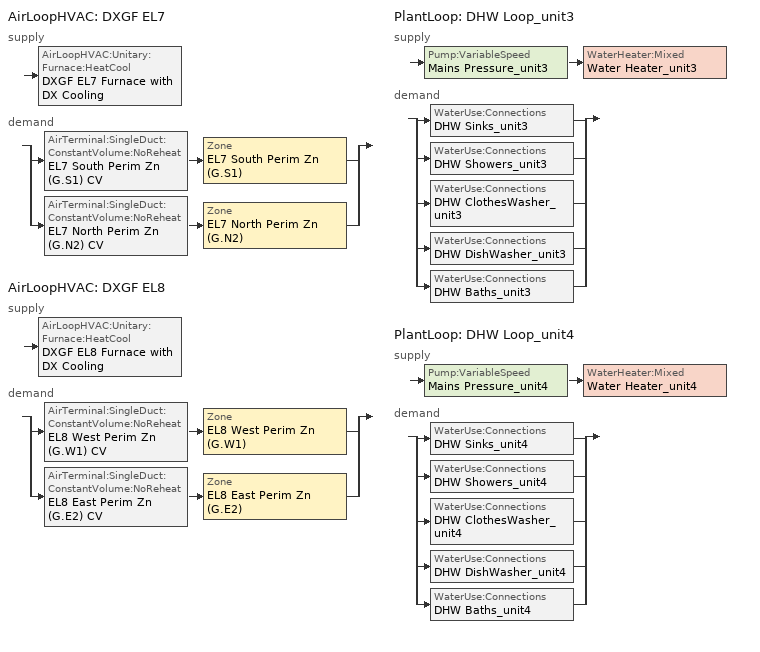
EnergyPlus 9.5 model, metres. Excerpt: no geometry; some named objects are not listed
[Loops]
AirLoopHVAC 'DXGF EL7'
 supply: AirLoopHVAC:Unitary:Furnace:HeatCool 'DXGF EL7 Furnace with DX Cooling'
 demand: split
  | AirTerminal:SingleDuct:ConstantVolume:NoReheat 'EL7 South Perim Zn (G.S1) CV' > Zone 'EL7 South Perim Zn (G.S1)'
  | AirTerminal:SingleDuct:ConstantVolume:NoReheat 'EL7 North Perim Zn (G.N2) CV' > Zone 'EL7 North Perim Zn (G.N2)'
AirLoopHVAC 'DXGF EL8'
 supply: AirLoopHVAC:Unitary:Furnace:HeatCool 'DXGF EL8 Furnace with DX Cooling'
 demand: split
  | AirTerminal:SingleDuct:ConstantVolume:NoReheat 'EL8 West Perim Zn (G.W1) CV' > Zone 'EL8 West Perim Zn (G.W1)'
  | AirTerminal:SingleDuct:ConstantVolume:NoReheat 'EL8 East Perim Zn (G.E2) CV' > Zone 'EL8 East Perim Zn (G.E2)'
PlantLoop 'DHW Loop_unit3'
 supply: Pump:VariableSpeed 'Mains Pressure_unit3' > WaterHeater:Mixed 'Water Heater_unit3'
 demand: split
  | WaterUse:Connections 'DHW Sinks_unit3'
  | WaterUse:Connections 'DHW Showers_unit3'
  | WaterUse:Connections 'DHW ClothesWasher_unit3'
  | WaterUse:Connections 'DHW DishWasher_unit3'
  | WaterUse:Connections 'DHW Baths_unit3'
PlantLoop 'DHW Loop_unit4'
 supply: Pump:VariableSpeed 'Mains Pressure_unit4' > WaterHeater:Mixed 'Water Heater_unit4'
 demand: split
  | WaterUse:Connections 'DHW Sinks_unit4'
  | WaterUse:Connections 'DHW Showers_unit4'
  | WaterUse:Connections 'DHW ClothesWasher_unit4'
  | WaterUse:Connections 'DHW DishWasher_unit4'
  | WaterUse:Connections 'DHW Baths_unit4'
[Sizing:Zone] Zone Cooling Design Supply Air Temperature Input Method=SupplyAirTemperature; Zone Cooling Design Supply Air Temperature {C}=12; Zone Heating Design Supply Air Temperature Input Method=SupplyAirTemperature; Zone Heating Design Supply Air Temperature {C}=50; Zone Cooling Design Supply Air Humidity Ratio {kgWater/kgDryAir}=0.008; Zone Heating Design Supply Air Humidity Ratio {kgWater/kgDryAir}=0.008; Cooling Design Air Flow Method=DesignDay; Cooling Design Air Flow Rate {m3/s}=0; Cooling Minimum Air Flow Fraction=0; Heating Design Air Flow Method=DesignDay; Heating Design Air Flow Rate {m3/s}=0; Heating Maximum Air Flow Fraction=0
EL7 South Perim Zn (G.S1); EL7 North Perim Zn (G.N2); EL8 West Perim Zn (G.W1); EL8 East Perim Zn (G.E2)
[Sizing:System] Type of Load to Size On=Sensible; Design Outdoor Air Flow Rate {m3/s}=0; Central Heating Maximum System Air Flow Ratio=1; Preheat Design Temperature {C}=7; Preheat Design Humidity Ratio {kgWater/kgDryAir}=0.008; Precool Design Temperature {C}=11; Precool Design Humidity Ratio {kgWater/kgDryAir}=0.008; Central Cooling Design Supply Air Temperature {C}=12; Central Heating Design Supply Air Temperature {C}=50; Type of Zone Sum to Use=NonCoincident; 100% Outdoor Air in Cooling=No; 100% Outdoor Air in Heating=No; Central Cooling Design Supply Air Humidity Ratio {kgWater/kgDryAir}=0.008; Central Heating Design Supply Air Humidity Ratio {kgWater/kgDryAir}=0.008; Cooling Supply Air Flow Rate Method=DesignDay; Heating Supply Air Flow Rate Method=DesignDay; System Outdoor Air Method=ZoneSum; Zone Maximum Outdoor Air Fraction=1; Cooling Design Capacity Method=CoolingDesignCapacity; Cooling Design Capacity {W}=autosize; Heating Design Capacity Method=HeatingDesignCapacity; Heating Design Capacity {W}=autosize; Central Cooling Capacity Control Method=OnOff
DXGF EL7; DXGF EL8
[Sizing:Plant] Loop Type=Heating; Design Loop Exit Temperature {C}=48.8889; Loop Design Temperature Difference {deltaC}=5.55556
DHW Loop_unit3; DHW Loop_unit4
[ZoneControl:Thermostat] Control Type Schedule=HVACTemplate-Always 4; Control 1=thermostat_living Dual SP Control Dual SP Control
Name | Zone or ZoneList
EL7 South Perim Zn (G.S1) Thermostat | EL7 South Perim Zn (G.S1)
EL7 North Perim Zn (G.N2) Thermostat | EL7 North Perim Zn (G.N2)
EL8 West Perim Zn (G.W1) Thermostat | EL8 West Perim Zn (G.W1)
EL8 East Perim Zn (G.E2) Thermostat | EL8 East Perim Zn (G.E2)
[ThermostatSetpoint:DualSetpoint]
thermostat_living Dual SP Control Dual SP Control: Heating Setpoint Temperature Schedule=heating_sch_ACM; Cooling Setpoint Temperature Schedule=cooling_sch_ACM
[AirTerminal:SingleDuct:ConstantVolume:NoReheat] Maximum Air Flow Rate {m3/s}=autosize
EL7 South Perim Zn (G.S1) CV; EL7 North Perim Zn (G.N2) CV; EL8 West Perim Zn (G.W1) CV; EL8 East Perim Zn (G.E2) CV
[Zone equipment]
EL7 South Perim Zn (G.S1): EL7 South Perim Zn (G.S1) CV
EL7 North Perim Zn (G.N2): EL7 North Perim Zn (G.N2) CV
EL8 West Perim Zn (G.W1): EL8 West Perim Zn (G.W1) CV
EL8 East Perim Zn (G.E2): EL8 East Perim Zn (G.E2) CV
[Fan:OnOff] Availability Schedule=always_avail; Fan Total Efficiency=0.7; Pressure Rise {Pa}=150; Maximum Flow Rate {m3/s}=autosize; Motor Efficiency=0.9; Motor In Airstream Fraction=1
DXGF EL7 Supply Fan; DXGF EL8 Supply Fan
[Coil:Cooling:DX:SingleSpeed] Availability Schedule=always_avail; Gross Rated Total Cooling Capacity {W}=autosize; Gross Rated Sensible Heat Ratio=autosize; Gross Rated Cooling COP {W/W}=3.809; Rated Air Flow Rate {m3/s}=autosize
Name | Total Cooling Capacity Function of Temperature Curve | Total Cooling Capacity Function of Flow Fraction Curve | Energy Input Ratio Function of Temperature Curve | Energy Input Ratio Function of Flow Fraction Curve | Part Load Fraction Correlation Curve
DXGF EL7 Cooling Coil | DXGF EL7 DX Coil Cap-FT | DXGF EL7 DX Coil Cap-FF | DXGF EL7 DX Coil EIR-FT | DXGF EL7 DX Coil EIR-FF | DXGF EL7 DX Coil PLF
DXGF EL8 Cooling Coil | DXGF EL8 DX Coil Cap-FT | DXGF EL8 DX Coil Cap-FF | DXGF EL8 DX Coil EIR-FT | DXGF EL8 DX Coil EIR-FF | DXGF EL8 DX Coil PLF
[Coil:Heating:Fuel] Availability Schedule=always_avail; Fuel Type=NaturalGas; Burner Efficiency=0.78; Nominal Capacity {W}=autosize
DXGF EL7 Heating Coil; DXGF EL8 Heating Coil
[AirLoopHVAC:Unitary:Furnace:HeatCool] Availability Schedule=always_avail; Maximum Supply Air Temperature {C}=80; Cooling Supply Air Flow Rate {m3/s}=autosize; Heating Supply Air Flow Rate {m3/s}=autosize; Fan Placement=BlowThrough; Dehumidification Control Type=None
Name | Controlling Zone or Thermostat Location | Supply Fan | Heating Coil | Cooling Coil
DXGF EL7 Furnace with DX Cooling | EL7 South Perim Zn (G.S1) | DXGF EL7 Supply Fan | DXGF EL7 Heating Coil | DXGF EL7 Cooling Coil
DXGF EL8 Furnace with DX Cooling | EL8 West Perim Zn (G.W1) | DXGF EL8 Supply Fan | DXGF EL8 Heating Coil | DXGF EL8 Cooling Coil
[AirLoopHVAC] Design Supply Air Flow Rate {m3/s}=autosize
DXGF EL7; DXGF EL8
[AirLoopHVAC:ReturnPlenum]
Name | Zone
DXGF EL7 Return Plenum | DXGF EL7 Dummy Return Plenum
DXGF EL8 Return Plenum | DXGF EL8 Dummy Return Plenum
[Pump:VariableSpeed] Design Maximum Flow Rate {m3/s}=autosize; Design Pump Head {Pa}=1; Design Power Consumption {W}=0; Motor Efficiency=1; Fraction of Motor Inefficiencies to Fluid Stream=0; Coefficient 1 of the Part Load Performance Curve=0; Coefficient 2 of the Part Load Performance Curve=1; Coefficient 3 of the Part Load Performance Curve=0; Coefficient 4 of the Part Load Performance Curve=0; Design Minimum Flow Rate {m3/s}=0; Pump Control Type=Intermittent
Mains Pressure_unit3; Mains Pressure_unit4
[WaterHeater:Mixed] Tank Volume {m3}=0.196841; Setpoint Temperature Schedule=dhw_setpt; Deadband Temperature Difference {deltaC}=2; Maximum Temperature Limit {C}=50; Heater Control Type=Cycle; Heater Maximum Capacity {W}=autosize; Heater Minimum Capacity {W}=0; Heater Ignition Minimum Flow Rate {m3/s}=0; Heater Fuel Type=NaturalGas; Heater Thermal Efficiency=0.9; Ambient Temperature Indicator=Zone; Off Cycle Loss Coefficient to Ambient Temperature {W/K}=1.27317; Off Cycle Loss Fraction to Zone=1; On Cycle Loss Coefficient to Ambient Temperature {W/K}=1.27317; On Cycle Loss Fraction to Zone=1; Peak Use Flow Rate {m3/s}=0; Use Side Effectiveness=1; Source Side Effectiveness=1; Use Side Design Flow Rate {m3/s}=autosize; Source Side Design Flow Rate {m3/s}=0; Indirect Water Heating Recovery Time {hr}=1.5
Name | Ambient Temperature Zone
Water Heater_unit3 | EL7 South Perim Zn (G.S1)
Water Heater_unit4 | EL8 West Perim Zn (G.W1)
[WaterHeater:Sizing] Design Mode=ResidentialHUD-FHAMinimum; Number of Bedrooms=3; Number of Bathrooms=3
Water Heater_unit3; Water Heater_unit4
[PlantLoop] Fluid Type=Water; Maximum Loop Temperature {C}=100; Minimum Loop Temperature {C}=0; Maximum Loop Flow Rate {m3/s}=autosize; Minimum Loop Flow Rate {m3/s}=0; Plant Loop Volume {m3}=autocalculate; Load Distribution Scheme=Optimal
Name | Plant Equipment Operation Scheme
DHW Loop_unit3 | DHW Loop Operation_unit3
DHW Loop_unit4 | DHW Loop Operation_unit4
[PlantEquipmentList]
DHW Plant Equipment_unit3: Water Heater_unit3
DHW Plant Equipment_unit4: Water Heater_unit4
[PlantEquipmentOperation:HeatingLoad] Load Range 1 Lower Limit {W}=0; Load Range 1 Upper Limit {W}=1000000000000000
Name | Range 1 Equipment List
DHW Control Scheme_unit3 | DHW Plant Equipment_unit3
DHW Control Scheme_unit4 | DHW Plant Equipment_unit4
[PlantEquipmentOperationSchemes] Control Scheme 1 Schedule=always_avail
Name | Control Scheme 1
DHW Loop Operation_unit3 | DHW Control Scheme_unit3
DHW Loop Operation_unit4 | DHW Control Scheme_unit4
[EnergyManagementSystem:Sensor]
Name | Output:Variable or Output:Meter Index Key | Output:Variable or Output:Meter
AH_VFREL7SouthPerimZnGS1 | DXGF EL7 Supply Path Inlet | System Node Current Density Volume Flow Rate
AH_MFREL7SouthPerimZnGS1 | DXGF EL7 Supply Path Inlet | System Node Mass Flow Rate
AH_ToutEL7SouthPerimZnGS1 | DXGF EL7 Supply Path Inlet | System Node Temperature
AH_WoutEL7SouthPerimZnGS1 | DXGF EL7 Supply Path Inlet | System Node Humidity Ratio
RA_TEL7SouthPerimZnGS1 | EL7 South Perim Zn (G.S1) Return Outlet | System Node Temperature
RA_WEL7SouthPerimZnGS1 | EL7 South Perim Zn (G.S1) Return Outlet | System Node Humidity Ratio
Fan_RTFEL7SouthPerimZnGS1 | DXGF EL7 Supply Fan | Fan Runtime Fraction
AH_VFREL8WestPerimZnGW1 | DXGF EL8 Supply Path Inlet | System Node Current Density Volume Flow Rate
AH_MFREL8WestPerimZnGW1 | DXGF EL8 Supply Path Inlet | System Node Mass Flow Rate
AH_ToutEL8WestPerimZnGW1 | DXGF EL8 Supply Path Inlet | System Node Temperature
AH_WoutEL8WestPerimZnGW1 | DXGF EL8 Supply Path Inlet | System Node Humidity Ratio
RA_TEL8WestPerimZnGW1 | EL8 West Perim Zn (G.W1) Return Outlet | System Node Temperature
RA_WEL8WestPerimZnGW1 | EL8 West Perim Zn (G.W1) Return Outlet | System Node Humidity Ratio
Fan_RTFEL8WestPerimZnGW1 | DXGF EL8 Supply Fan | Fan Runtime Fraction
[SetpointManager:Scheduled] Control Variable=Temperature; Schedule=DHWSupplySetpoint
Name | Setpoint Node or NodeList
DHW Loop Setpoint Manager_unit3 | DHW Supply Outlet Node_unit3
DHW Loop Setpoint Manager_unit4 | DHW Supply Outlet Node_unit4
[SetpointManager:SingleZone:Cooling] Control Variable=Temperature; Minimum Supply Air Temperature {C}=13; Maximum Supply Air Temperature {C}=45
Name | Control Zone | Setpoint Node or NodeList
DXGF EL7 Economizer Supply Air Temp Manager | EL7 South Perim Zn (G.S1) | DXGF EL7 Air Loop Outlet
DXGF EL8 Economizer Supply Air Temp Manager | EL8 West Perim Zn (G.W1) | DXGF EL8 Air Loop Outlet
[SetpointManager:MixedAir] Control Variable=Temperature
Name | Setpoint Node or NodeList
DXGF EL7 Cooling Coil Air Temp Manager | DXGF EL7 Mixed Air Outlet
DXGF EL8 Cooling Coil Air Temp Manager | DXGF EL8 Mixed Air Outlet
[WaterUse:Equipment]
Name | Peak Flow Rate {m3/s} | Flow Rate Fraction Schedule | Target Temperature Schedule
Clothes Washer_unit3; Clothes Washer_unit4 | 1.62192e-06 | ClothesWasher | CWWaterTempSchedule
Dishwasher_unit3; Dishwasher_unit4 | 6.36685e-07 | Dishwasher | DWWaterTempSchedule
Sinks_unit3; Sinks_unit4 | 7.1934e-05 | BA_sink_sch | SSBWaterTempSchedule
Showers_unit3; Showers_unit4 | 0.000141975 | BA_shower_sch | SSBWaterTempSchedule
Baths_unit3; Baths_unit4 | 0.00027764 | BA_bath_sch | SSBWaterTempSchedule
[WaterUse:Connections] Drain Water Heat Exchanger Type=None
Name | Water Use Equipment 1
DHW Sinks_unit3 | Sinks_unit3
DHW Showers_unit3 | Showers_unit3
DHW ClothesWasher_unit3 | Clothes Washer_unit3
DHW DishWasher_unit3 | Dishwasher_unit3
DHW Baths_unit3 | Baths_unit3
DHW Sinks_unit4 | Sinks_unit4
DHW Showers_unit4 | Showers_unit4
DHW ClothesWasher_unit4 | Clothes Washer_unit4
DHW DishWasher_unit4 | Dishwasher_unit4
DHW Baths_unit4 | Baths_unit4
[Schedule:Day:Hourly]
DishwasherWeekday: 0.129162, 0.0573867, 0.042998, 0.0286934, 0.0286934, 0.0860801, 0.172244, 0.258408, 0.488208, 0.545594, 0.473819, 0.402044, 0.344573, 0.387655, 0.315879, 0.301491, 0.315879, 0.416348, 0.732312, 0.933333, 0.761005, 0.559983, 0.373266, 0.258408
DishwasherWeekend: 0.138388, 0.0614858, 0.0460692, 0.0307429, 0.0307429, 0.0922286, 0.184547, 0.276866, 0.52308, 0.584565, 0.507663, 0.430761, 0.369185, 0.415344, 0.338442, 0.323026, 0.338442, 0.446087, 0.78462, 1, 0.815362, 0.599982, 0.399928, 0.276866
DishwasherVacation; ClothesWasherVacation: 0, 0, 0, 0, 0, 0, 0, 0, 0, 0, 0, 0, 0, 0, 0, 0, 0, 0, 0, 0, 0, 0, 0, 0
ClothesWasherWeekday: 0.0887931, 0.0710155, 0.0354602, 0.0354602, 0.0710155, 0.106571, 0.213142, 0.461934, 0.692948, 0.817391, 0.799614, 0.710725, 0.639615, 0.568599, 0.497489, 0.461934, 0.479711, 0.461934, 0.461934, 0.461934, 0.461934, 0.444156, 0.30203, 0.159904
ClothesWasherWeekend: 0.10863, 0.0868807, 0.0433822, 0.0433822, 0.0868807, 0.130379, 0.260758, 0.565131, 0.847755, 1, 0.978251, 0.869505, 0.782508, 0.695627, 0.60863, 0.565131, 0.586881, 0.565131, 0.565131, 0.565131, 0.565131, 0.543382, 0.369505, 0.195627
[Schedule:Week:Compact]
DishwasherWeek: For: Weekdays, DishwasherWeekday, For: CustomDay1, DishwasherVacation, For: AllOtherDays, DishwasherWeekend
ClothesWasherWeek: For: Weekdays, ClothesWasherWeekday, For: CustomDay1, ClothesWasherVacation, For: AllOtherDays, ClothesWasherWeekend
[Schedule:Year]
Dishwasher: DishwasherWeek, 1, 1, 12, 31
ClothesWasher: ClothesWasherWeek, 1, 1, 12, 31
[Schedule:Compact]
BA_shower_sch: Through: 12/31, For: AllDays, Until: 1:00, 0.00194741, Until: 2:00, 0.000885185, Until: 3:00, 0.000531111, Until: 4:00, 0.000885185, Until: 5:00, 0.00247852, Until: 6:00, 0.00920593, Until: 7:00, 0.0208904, Until: 8:00, 0.0207133, Until: 9:00, 0.0168185, Until: 10:00, 0.0131007, Until: 11:00, 0.0106222, Until: 12:00, 0.00832074, Until: 13:00, 0.00601926, Until: 14:00, 0.00513407, Until: 15:00, 0.00460296, Until: 16:00, 0.00442593, Until: 17:00, 0.00531111, Until: 18:00, 0.00690444, Until: 19:00, 0.00743556, Until: 20:00, 0.00743556, Until: 21:00, 0.00743556, Until: 22:00, 0.00725852, Until: 23:00, 0.00513407, Until: 24:00, 0.00371778
BA_bath_sch: Through: 12/31, For: AllDays, Until: 1:00, 0.000181818, Until: 2:00, 9.09091e-05, Until: 3:00, 9.09091e-05, Until: 4:00, 9.09091e-05, Until: 5:00, 0.000181818, Until: 6:00, 0.000431818, Until: 7:00, 0.00104545, Until: 8:00, 0.00131818, Until: 9:00, 0.0015, Until: 10:00, 0.00131818, Until: 11:00, 0.00104545, Until: 12:00, 0.000795455, Until: 13:00, 0.000704545, Until: 14:00, 0.000522727, Until: 15:00, 0.000522727, Until: 16:00, 0.000522727, Until: 17:00, 0.000886364, Until: 18:00, 0.00104545, Until: 19:00, 0.00175, Until: 20:00, 0.00227273, Until: 21:00, 0.00227273, Until: 22:00, 0.00175, Until: 23:00, 0.0015, Until: 24:00, 0.000886364
BA_sink_sch: Through: 12/31, For: AllDays, Until: 1:00, 0.00431871, Until: 2:00, 0.00215936, Until: 3:00, 0.0015424, Until: 4:00, 0.0015424, Until: 5:00, 0.00215936, Until: 6:00, 0.00555263, Until: 7:00, 0.0129561, Until: 8:00, 0.0191257, Until: 9:00, 0.0203596, Until: 10:00, 0.0191257, Until: 11:00, 0.0166579, Until: 12:00, 0.015424, Until: 13:00, 0.0151155, Until: 14:00, 0.0138816, Until: 15:00, 0.0132646, Until: 16:00, 0.0126477, Until: 17:00, 0.014807, Until: 18:00, 0.0200512, Until: 19:00, 0.023136, Until: 20:00, 0.0212851, Until: 21:00, 0.0175833, Until: 22:00, 0.014807, Until: 23:00, 0.0123392, Until: 24:00, 0.00832895
dhw_setpt: Through: 12/31, For: AllDays, Until 24:00, 48
always_avail: Through: 12/31, For: AllDays, Until: 24:00, 1
HVACTemplate-Always 4: Through: 12/31, For: AllDays, Until: 24:00, 4
heating_sch_ACM: Through: 3/16, For: AllDays, Until: 24:00, 20, Through: 3/26, For: AllDays, Until: 24:00, 18.33, Through: 4/20, For: AllDays, Until: 24:00, 20, Through: 4/27, For: AllDays, Until: 24:00, 18.33, Through: 5/2, For: AllDays, Until: 24:00, 20, Through: 10/26, For: AllDays, Until: 24:00, 18.33, Through: 10/30, For: AllDays, Until: 24:00, 20, Through: 11/7, For: AllDays, Until: 24:00, 18.33, Through: 12/31, For: AllDays, Until: 24:00, 20
cooling_sch_ACM: Through: 3/16, For: AllDays, Until: 24:00, 25.5556, Through:3/26, For: AllDays, Until: 7:00, 25.5556, Until: 13:00, 28.3333, Until:14:00, 27.7778, Until: 15:00, 27.2222, Until: 16:00, 26.6667, Until: 17:00, 26.1111, Until: 24:00, 25.5556, Through: 4/20, For: AllDays, Until: 24:00, 25.5556, Through:4/27, For: AllDays, Until: 7:00, 25.5556, Until: 13:00, 28.3333, Until:14:00, 27.7778, Until: 15:00, 27.2222, Until: 16:00, 26.6667, Until: 17:00, 26.1111, Until: 24:00, 25.5556, Through: 5/2, For: AllDays, Until: 24:00, 25.5556, Through:10/26, For: AllDays, Until: 7:00, 25.5556, Until: 13:00, 28.3333, Until:14:00, 27.7778, Until: 15:00, 27.2222, Until: 16:00, 26.6667, Until: 17:00, 26.1111, Until: 24:00, 25.5556, Through: 10/30, For: AllDays, Until: 24:00, 25.5556, Through:11/7, For: AllDays, Until: 7:00, 25.5556, Until: 13:00, 28.3333, Until:14:00, 27.7778, Until: 15:00, 27.2222, Until: 16:00, 26.6667, Until: 17:00, 26.1111, Until: 24:00, 25.5556, Through: 12/31, For: AllDays, Until: 24:00, 25.5556
[Schedule:Constant]
Name | Hourly Value
DWWaterTempSchedule; CWWaterTempSchedule; DHWSupplySetpoint | 48.8889
SSBWaterTempSchedule | 40.5556
[Curve:Quadratic]
Name | Coefficient1 Constant | Coefficient2 x | Coefficient3 x**2 | Minimum Value of x | Maximum Value of x
DXGF EL7 DX Coil Cap-FF; DXGF EL8 DX Coil Cap-FF | 0.8 | 0.2 | 0 | 0.5 | 1.5
DXGF EL7 DX Coil EIR-FF; DXGF EL8 DX Coil EIR-FF | 1.1552 | -0.1808 | 0.0256 | 0.5 | 1.5
DXGF EL7 DX Coil PLF; DXGF EL8 DX Coil PLF | 0.85 | 0.15 | 0 | 0 | 1
[Curve:Biquadratic] Minimum Value of x=12.77778; Maximum Value of x=23.88889; Minimum Value of y=18; Maximum Value of y=46.11111
Name | Coefficient1 Constant | Coefficient2 x | Coefficient3 x**2 | Coefficient4 y | Coefficient5 y**2 | Coefficient6 x*y
DXGF EL7 DX Coil Cap-FT; DXGF EL8 DX Coil Cap-FT | 0.942588 | 0.00954335 | 0.00068377 | -0.0110427 | 5.249e-06 | -9.72e-06
DXGF EL7 DX Coil EIR-FT; DXGF EL8 DX Coil EIR-FT | 0.342414 | 0.034885 | -0.0006237 | 0.00497722 | 0.000437951 | -0.000728028
